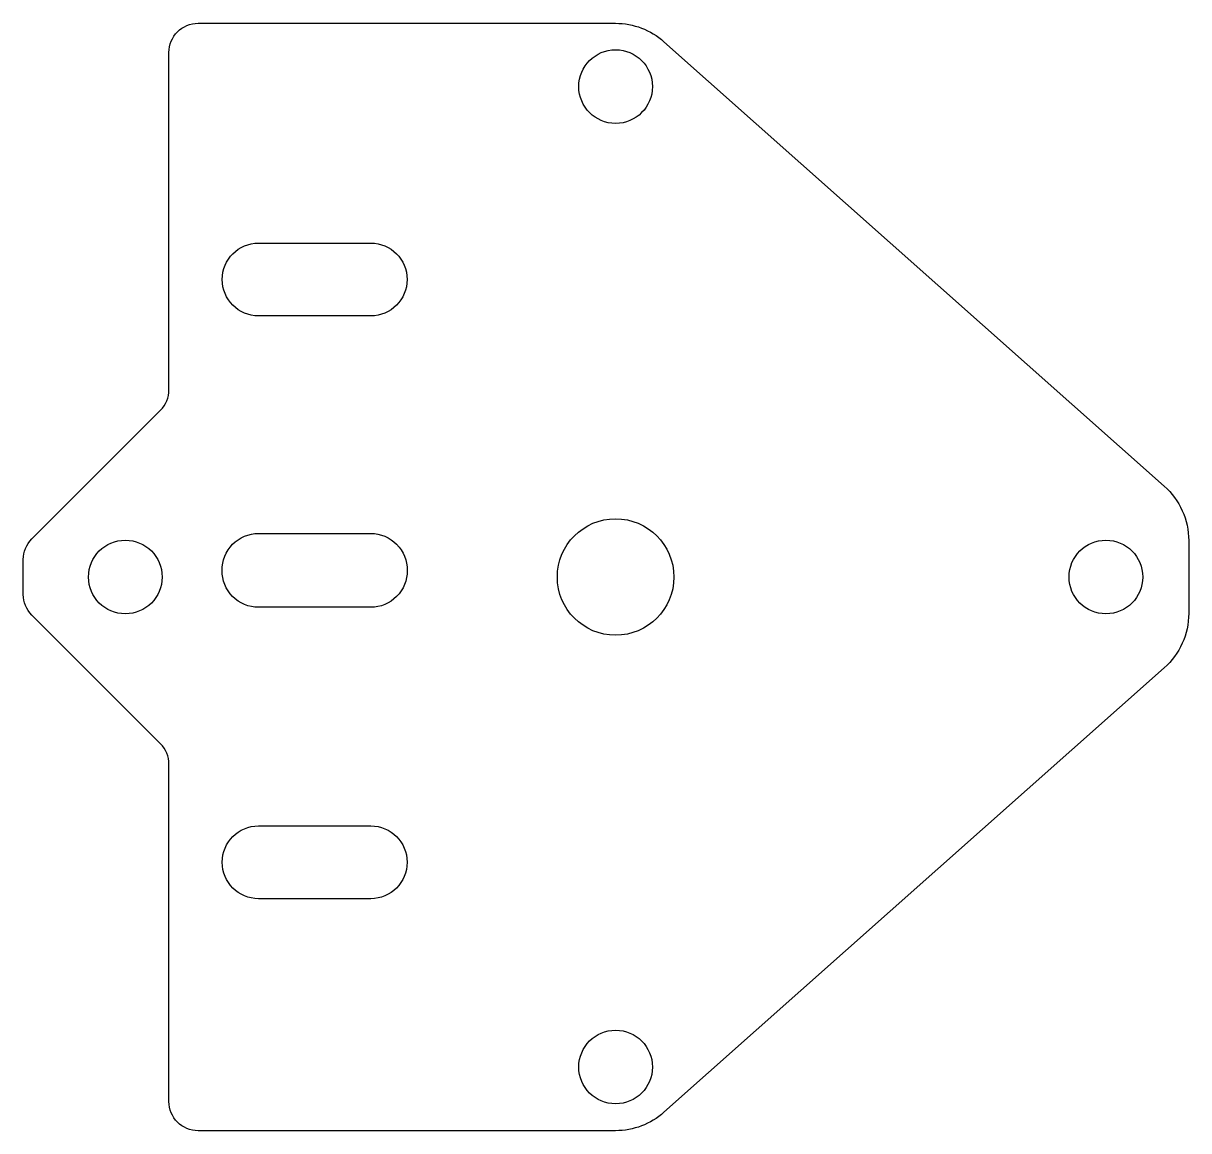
# Model space of a CAD drawing. Extents: x -20 to 60, y -18.4 to 57.6.
import ezdxf

# ---------------------------------------------------------------- set-up
doc = ezdxf.new("R2010")
doc.units = 0
doc.layers.get('0').update_dxf_attribs({"linetype": 'CONTINUOUS'})

msp = doc.modelspace()

# ---------------------------------------------------------------- linework, layer by layer
for points in [[(60, 17.08, -0.214332), (58.32, 13.342), (23.98, -17.158, -0.183583), (20.66, -18.42), (-8, -18.42, -0.414214), (-10, -16.42), (-10, 6.725, 0.198939), (-10.586, 8.14), (-19.414, 16.966, -0.198939), (-20, 18.38), (-20, 20.78, -0.198939), (-19.414, 22.194), (-10.586, 31.021, 0.198939), (-10, 32.435), (-10, 55.58, -0.414214), (-8, 57.58), (20.66, 57.58, -0.183583), (23.98, 56.318), (58.32, 25.818, -0.214332), (60, 22.08)], [(60, 17.08, -0.214332), (58.32, 13.342), (23.98, -17.158, -0.183583), (20.66, -18.42), (-8, -18.42, -0.414214), (-10, -16.42), (-10, 6.725, 0.198939), (-10.586, 8.14), (-19.414, 16.966, -0.198939), (-20, 18.38), (-20, 20.78, -0.198939), (-19.414, 22.194), (-10.586, 31.021, 0.198939), (-10, 32.435), (-10, 55.58, -0.414214), (-8, 57.58), (20.66, 57.58, -0.183583), (23.98, 56.318), (58.32, 25.818, -0.214332), (60, 22.08)], [(3.85, 42.5, -1), (3.85, 37.5), (-3.85, 37.5, -1), (-3.85, 42.5)], [(3.85, 42.5, -1), (3.85, 37.5), (-3.85, 37.5, -1), (-3.85, 42.5)], [(-6.35, 20.034, -0.418169), (-3.85, 22.567), (3.85, 22.567, -0.418169), (6.35, 20.034, -0.418169), (3.85, 17.5), (-3.85, 17.5, -0.418169)], [(-6.35, 20.034, -0.418169), (-3.85, 22.567), (3.85, 22.567, -0.418169), (6.35, 20.034, -0.418169), (3.85, 17.5), (-3.85, 17.5, -0.418169)], [(3.85, 2.5, -1), (3.85, -2.5), (-3.85, -2.5, -1), (-3.85, 2.5)], [(3.85, 2.5, -1), (3.85, -2.5), (-3.85, -2.5, -1), (-3.85, 2.5)]]:
    msp.add_lwpolyline(points, format="xyb", close=True)
for centre, radius in [((20.66, 53.238), 2.528), ((20.66, 53.238), 2.528), ((20.66, 19.58), 4), ((20.66, 19.58), 4), ((-12.998, 19.58), 2.528), ((-12.998, 19.58), 2.528), ((54.318, 19.58), 2.528), ((54.318, 19.58), 2.528), ((20.66, -14.05), 2.528), ((20.66, -14.05), 2.528)]:
    msp.add_circle(centre, radius)

doc.saveas('drawing.dxf')
